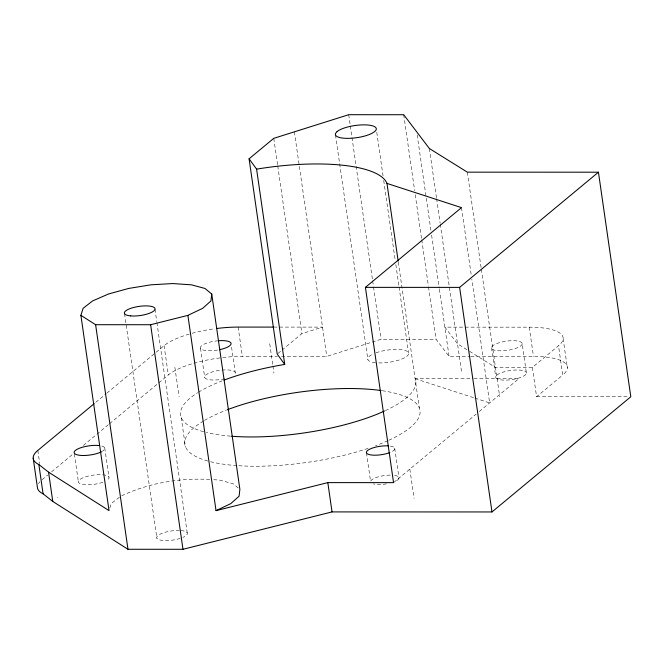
<?xml version="1.0" encoding="UTF-8"?>
<svg xmlns="http://www.w3.org/2000/svg" width="664" height="664" viewBox="0 0 664 664"><rect width="100%" height="100%" fill="white"/><g stroke="black" fill="none" stroke-linecap="round" stroke-linejoin="round"><path stroke-width="0.5" stroke-dasharray="3.32 2.49" d="M109.859 507.977L111.237 503.578L120.79 496.182M95.799 402.318L106.124 393.752M106.921 393.096L155.351 352.908M156.148 352.244L164.091 345.662A56.83 16.899 -8.2 0 1 191.199 333.536M42.056 479.707L47.617 475.1M51.584 471.805L73.023 454.01M83.349 445.453L96.048 434.903M96.844 434.248L108.755 424.362M109.552 423.707L157.99 383.518M158.779 382.854L168.307 374.952A56.83 16.899 -8.2 0 1 220.888 357.788M278.017 353.431L281.204 350.791M282.001 350.127L301.904 333.61L322.513 327.111L275.178 327.095M393.553 482.637L476.088 414.153M479.275 411.506L518.791 378.721L474.204 378.712M469.606 351.331L495.477 367.441L532.379 367.449L558.499 345.77A56.83 16.899 -8.2 0 0 529.25 327.169L444.872 327.144L457.529 343.811L468.742 350.791M532.379 367.449L536.595 396.74L562.715 375.06L558.499 345.77M121.719 495.776C148.935 482.902 179.77 477.856 209.733 479.441M281.461 356.394L326.738 356.402L381.061 339.279L436.074 339.296L449.088 356.435L469.672 356.443M222.731 357.564A56.83 16.899 -8.2 0 1 242.36 356.377L277.344 356.385M470.701 356.443L533.466 356.46A56.83 16.899 -8.2 0 1 562.715 375.06M385.394 410.609A118.823 35.333 -8.2 0 0 415.108 378.688L473.166 378.712M536.595 396.74L628.733 396.765M213.675 479.707L219.593 480.105L233.122 483.741L238.376 488.09M57.494 497.519L57.984 497.593M415.108 378.688L473.963 397.802M474.943 398.118L489.65 402.899L471.83 279.187M563.138 338.657L567.363 367.947M529.25 327.169L533.466 356.46M522.203 343.836A15.496 4.606 -8.2 0 1 498.905 350.783A15.496 4.606 -8.2 0 1 499.444 342.657A15.496 4.606 -8.2 0 1 522.203 343.836L526.419 373.135A15.496 4.606 -8.2 0 1 503.121 380.074A15.496 4.606 -8.2 0 1 503.661 371.948A15.496 4.606 -8.2 0 1 526.419 373.135M467.34 172.159L481.184 268.264M481.334 269.285L499.701 396.732M491.501 347.679L495.717 376.969M461.513 207.624L471.241 275.095M429.384 148.537L436.455 197.615M436.605 198.636L440.141 223.17M440.29 224.191L461.746 373.102M417.175 134.941L431.019 231.047M431.608 235.131L439.269 288.3M439.419 289.321L449.088 356.435M403.712 114.723L414.643 190.609M415.241 194.71L421.59 238.799M421.74 239.828L428.388 285.968M428.537 286.997L436.074 339.296M398.317 262.139L419.333 407.986M376.77 132.343L383.128 176.433M383.717 180.533L395.246 260.52M395.835 264.621L398.939 286.151M399.081 287.18L408.543 352.808M409.846 469.116L414.062 498.407M348.7 114.706L350.177 124.965M350.326 125.986L372.496 279.801M372.637 280.831L373.375 285.952M373.525 286.981L381.061 339.279M394.707 448.175L398.931 477.466M335.503 134.991L367.864 359.556M366.478 452.856L370.553 481.143M294.376 131.837L326.738 356.402M273.767 138.336L277.602 164.913M277.743 165.942L301.904 333.61M269.708 343.761L272.771 364.968M272.912 365.98L273.933 373.052M238.135 327.086L242.36 356.377M231.57 347.181L235.214 372.438M200.487 348.202L204.703 377.492M174.864 367.341L179.081 396.64M181.222 417.498L185.447 446.789M164.091 345.662L168.307 374.952M154.994 309.225L156.762 321.534M156.911 322.555L187.198 532.769M124.558 313.715L156.92 538.28M104.738 447.901L108.954 477.192M74.376 453.977L78.452 482.255M37.831 450.416L39.724 463.547M180.965 530.569A15.496 4.606 -8.2 0 1 182.832 537.433M180.21 538.404A15.496 4.606 -8.2 0 1 156.721 537.707A15.496 4.606 -8.2 0 1 179.255 530.47M376.015 352.8A20.667 6.142 -8.2 0 1 400.931 349.654A20.667 6.142 -8.2 0 1 406.982 356.186L404.235 357.938A20.667 6.142 -8.2 0 1 377.218 362.859M375.475 362.71A20.667 6.142 -8.2 0 1 367.956 357.929L369.425 356.178A20.667 6.142 -8.2 0 1 373.583 353.754M224.656 378.779A15.496 4.606 -8.2 0 1 204.645 377.301A15.496 4.606 -8.2 0 1 222.54 370.039A15.496 4.606 -8.2 0 1 234.043 374.969M102.845 482.263A15.496 4.606 -8.2 0 1 78.759 482.745A15.496 4.606 -8.2 0 1 96.404 474.793A15.496 4.606 -8.2 0 1 106.514 480.611M38.462 483.683A56.83 16.899 -8.2 0 1 39.948 481.707M394.582 475.399A14.342 4.266 -8.2 0 1 395.943 481.026M386.44 483.873A14.342 4.266 -8.2 0 1 373.4 483.865M370.761 481.018A14.342 4.266 -8.2 0 1 390.465 475.117M382.24 390.714A118.823 35.333 -8.2 0 1 388.747 440.298M387.867 440.697A118.823 35.333 -8.2 0 1 375.525 445.743M368.022 448.391A118.823 35.333 -8.2 0 1 237.82 465.671M236.824 465.605A118.823 35.333 -8.2 0 1 210.496 461.729M207.832 461.024A118.823 35.333 -8.2 0 1 203.591 420.951M204.479 420.42A118.823 35.333 -8.2 0 1 226.275 410.161M192.153 333.278A56.83 16.899 -8.2 0 1 214.829 328.738M217.493 350.069A15.496 4.606 -8.2 0 1 200.387 347.762A15.496 4.606 -8.2 0 1 216.995 340.873M390.366 446.108A14.342 4.266 -8.2 0 1 390.017 452.508M101.816 446.042A15.496 4.606 -8.2 0 1 102.289 451.321M230.649 436.165A118.823 35.333 -8.2 0 1 206.28 432.438M203.607 431.733A118.823 35.333 -8.2 0 1 197.631 392.723M198.494 392.192A118.823 35.333 -8.2 0 1 222.05 380.87"/><path stroke-width="1" d="M211.741 294.052L210.936 300.941L202.669 308.337L187.887 315.375L150.628 324.721L95.616 324.704L80.9 315.342L83.1 308.303L92.645 300.908L108.448 294.019L128.658 288.442L150.944 284.814L172.715 283.561L191.456 284.831L204.985 288.466L211.741 294.052L239.878 489.326L239.073 496.216L230.806 503.611L216.032 510.649L187.887 315.375M224.025 380.115A118.823 35.333 -8.2 0 1 284.731 364.428L277.22 354.095L249.083 158.812L273.767 138.336L348.7 114.706L403.712 114.723L429.384 148.537L467.34 172.159L598.438 172.2L630.8 396.765L491.982 511.952L332.041 511.911L182.982 549.294L127.978 549.277L52.771 501.444L43.077 493.817A56.83 16.899 -8.2 0 1 37.425 487.476L33.2 458.185M94.213 403.637L37.831 450.416A56.83 16.899 -8.2 0 0 38.852 464.526L43.077 493.817M216.032 510.649L327.817 482.612L393.553 482.637L365.416 287.363L461.513 207.624L386.971 183.413A118.823 35.333 -8.2 0 0 256.594 169.146L249.083 158.812M365.416 287.363L459.621 287.387L598.438 172.2M274.149 327.095L238.135 327.086A56.83 16.899 -8.2 0 0 216.672 328.497M38.852 464.526L48.547 472.154L109.037 510.624L80.9 315.342M459.621 287.387L491.982 511.952M386.971 183.413L398.168 261.118M327.817 482.612L332.041 511.911M256.594 169.146L284.731 364.428M150.628 324.721L182.982 549.294M95.616 324.704L127.978 549.277M48.547 472.154L52.771 501.444M227.254 409.779A118.823 35.333 -8.2 0 1 381.153 390.556M217.991 340.773A15.496 4.606 -8.2 0 1 231.072 343.437A15.496 4.606 -8.2 0 1 219.469 349.696M389.054 452.865A14.342 4.266 -8.2 0 1 370.172 454.807A14.342 4.266 -8.2 0 1 369.865 449.105A14.342 4.266 -8.2 0 1 388.689 445.917M101.509 451.752A15.496 4.606 -8.2 0 1 79.937 455.33A15.496 4.606 -8.2 0 1 77.456 449.121A15.496 4.606 -8.2 0 1 99.027 445.536M384.522 411.008A118.823 35.333 -8.2 0 1 231.62 436.24M337.063 131.605L335.594 133.356A20.667 6.142 -8.2 0 0 347.695 138.369A20.667 6.142 -8.2 0 0 371.873 133.364L374.62 131.621A20.667 6.142 -8.2 0 0 363.988 124.857A20.667 6.142 -8.2 0 0 337.063 131.605M130.8 315.915A15.496 4.606 -8.2 0 0 154.986 309.399A15.496 4.606 -8.2 0 0 133.323 307.565A15.496 4.606 -8.2 0 0 130.8 315.915"/></g></svg>
